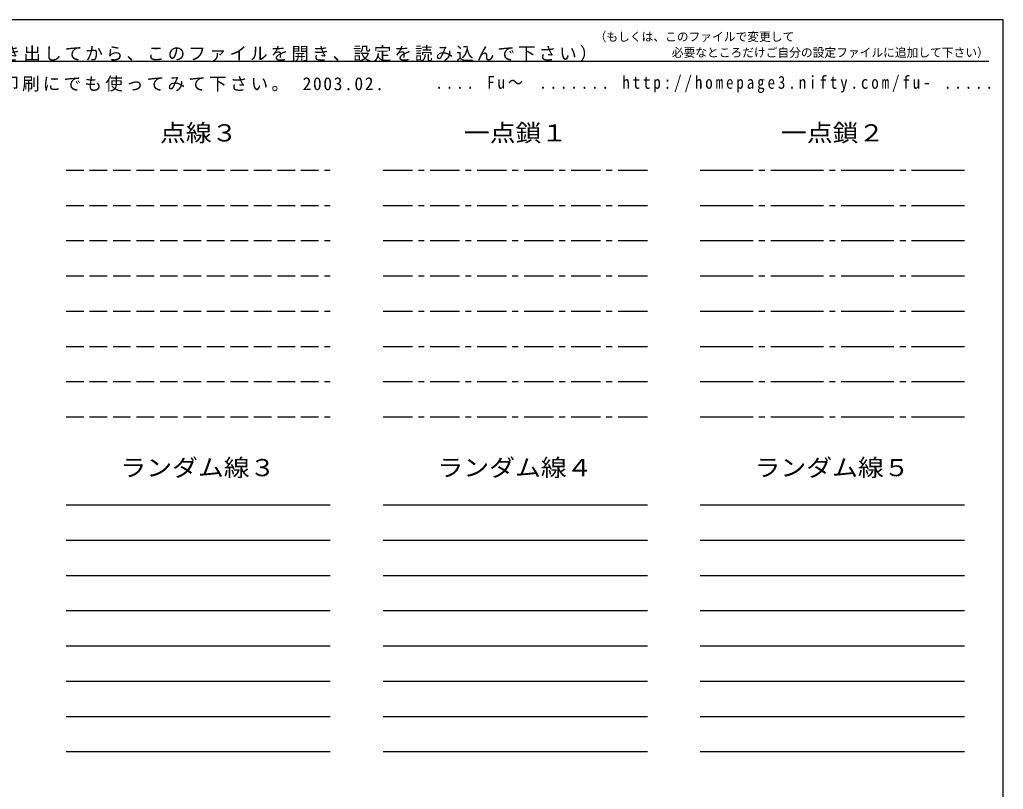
# Model space of a CAD drawing. Units: millimetres, scale not verified. Extents: x -200 to 200, y -138 to 138.
# Drawn here: x 32.6 to 200.1, y 7.1 to 138.1 of the extents above; entities that cross this region are included whole.
import ezdxf
from ezdxf.enums import TextEntityAlignment as Align

# ---------------------------------------------------------------- set-up
doc = ezdxf.new("R2010")
doc.units = ezdxf.units.MM
for name, pattern in [('CHAIN1', [8, 5, -1, 1, -1]), ('CHAIN2', [12, 9, -1, 1, -1]), ('DASHED3', [4, 3, -1])]:
    doc.linetypes.add(name, pattern=pattern)
doc.layers.add('0-0', color=7, linetype='Continuous')
doc.layers.add('0-7', color=134, linetype='Continuous')
doc.styles.add('ＭＳ 明朝', font='')
doc.styles.get('ＭＳ 明朝').set_extended_font_data('MS Mincho')

msp = doc.modelspace()

# ---------------------------------------------------------------- linework, layer by layer
at = {"layer": '0-0', "color": 4, "linetype": 'DASHED3'}
msp.add_line((40.5, 112.5), (85.5, 112.5), dxfattribs=at)
at = {"layer": '0-0', "color": 4, "linetype": 'CHAIN1'}
msp.add_line((94.5, 112.5), (139.5, 112.5), dxfattribs=at)
at = {"layer": '0-0', "color": 4, "linetype": 'CHAIN2'}
msp.add_line((148.5, 112.5), (193.5, 112.5), dxfattribs=at)
at = {"layer": '0-0', "linetype": 'DASHED3'}
msp.add_line((40.5, 106.5), (85.5, 106.5), dxfattribs=at)
at = {"layer": '0-0', "linetype": 'CHAIN1'}
msp.add_line((94.5, 106.5), (139.5, 106.5), dxfattribs=at)
at = {"layer": '0-0', "linetype": 'CHAIN2'}
msp.add_line((148.5, 106.5), (193.5, 106.5), dxfattribs=at)
at = {"layer": '0-0', "color": 3, "linetype": 'DASHED3'}
msp.add_line((40.5, 100.5), (85.5, 100.5), dxfattribs=at)
at = {"layer": '0-0', "color": 3, "linetype": 'CHAIN1'}
msp.add_line((94.5, 100.5), (139.5, 100.5), dxfattribs=at)
at = {"layer": '0-0', "color": 3, "linetype": 'CHAIN2'}
msp.add_line((148.5, 100.5), (193.5, 100.5), dxfattribs=at)
at = {"layer": '0-0', "color": 2, "linetype": 'DASHED3'}
msp.add_line((40.5, 94.5), (85.5, 94.5), dxfattribs=at)
at = {"layer": '0-0', "color": 2, "linetype": 'CHAIN1'}
msp.add_line((94.5, 94.5), (139.5, 94.5), dxfattribs=at)
at = {"layer": '0-0', "color": 2, "linetype": 'CHAIN2'}
msp.add_line((148.5, 94.5), (193.5, 94.5), dxfattribs=at)
at = {"layer": '0-0', "color": 6, "linetype": 'DASHED3'}
msp.add_line((40.5, 88.5), (85.5, 88.5), dxfattribs=at)
at = {"layer": '0-0', "color": 6, "linetype": 'CHAIN1'}
msp.add_line((94.5, 88.5), (139.5, 88.5), dxfattribs=at)
at = {"layer": '0-0', "color": 6, "linetype": 'CHAIN2'}
msp.add_line((148.5, 88.5), (193.5, 88.5), dxfattribs=at)
at = {"layer": '0-0', "color": 5, "linetype": 'DASHED3'}
msp.add_line((40.5, 82.5), (85.5, 82.5), dxfattribs=at)
at = {"layer": '0-0', "color": 5, "linetype": 'CHAIN1'}
msp.add_line((94.5, 82.5), (139.5, 82.5), dxfattribs=at)
at = {"layer": '0-0', "color": 5, "linetype": 'CHAIN2'}
msp.add_line((148.5, 82.5), (193.5, 82.5), dxfattribs=at)
at = {"layer": '0-0', "color": 134, "linetype": 'DASHED3'}
msp.add_line((40.5, 76.5), (85.5, 76.5), dxfattribs=at)
at = {"layer": '0-0', "color": 134, "linetype": 'CHAIN1'}
msp.add_line((94.5, 76.5), (139.5, 76.5), dxfattribs=at)
at = {"layer": '0-0', "color": 134, "linetype": 'CHAIN2'}
msp.add_line((148.5, 76.5), (193.5, 76.5), dxfattribs=at)
at = {"layer": '0-0', "color": 1, "linetype": 'DASHED3'}
msp.add_line((40.5, 70.5), (85.5, 70.5), dxfattribs=at)
at = {"layer": '0-0', "color": 1, "linetype": 'CHAIN1'}
msp.add_line((94.5, 70.5), (139.5, 70.5), dxfattribs=at)
at = {"layer": '0-0', "color": 1, "linetype": 'CHAIN2'}
msp.add_line((148.5, 70.5), (193.5, 70.5), dxfattribs=at)
at = {"layer": '0-0', "color": 4}
for p, q in [((40.5, 55.5), (85.5, 55.5)), ((94.5, 55.5), (139.5, 55.5)), ((148.5, 55.5), (193.5, 55.5))]:
    msp.add_line(p, q, dxfattribs=at)
at = {"layer": '0-0'}
for p, q in [((40.5, 49.5), (85.5, 49.5)), ((94.5, 49.5), (139.5, 49.5)), ((148.5, 49.5), (193.5, 49.5))]:
    msp.add_line(p, q, dxfattribs=at)
at = {"layer": '0-0', "color": 3}
for p, q in [((40.5, 43.5), (85.5, 43.5)), ((94.5, 43.5), (139.5, 43.5)), ((148.5, 43.5), (193.5, 43.5))]:
    msp.add_line(p, q, dxfattribs=at)
at = {"layer": '0-0', "color": 2}
for p, q in [((40.5, 37.5), (85.5, 37.5)), ((94.5, 37.5), (139.5, 37.5)), ((148.5, 37.5), (193.5, 37.5))]:
    msp.add_line(p, q, dxfattribs=at)
at = {"layer": '0-0', "color": 6}
for p, q in [((40.5, 31.5), (85.5, 31.5)), ((94.5, 31.5), (139.5, 31.5)), ((148.5, 31.5), (193.5, 31.5))]:
    msp.add_line(p, q, dxfattribs=at)
at = {"layer": '0-0', "color": 5}
for p, q in [((40.5, 25.5), (85.5, 25.5)), ((94.5, 25.5), (139.5, 25.5)), ((148.5, 25.5), (193.5, 25.5))]:
    msp.add_line(p, q, dxfattribs=at)
at = {"layer": '0-0', "color": 134}
for p, q in [((40.5, 19.5), (85.5, 19.5)), ((94.5, 19.5), (139.5, 19.5)), ((148.5, 19.5), (193.5, 19.5))]:
    msp.add_line(p, q, dxfattribs=at)
at = {"layer": '0-0', "color": 1}
for p, q in [((40.5, 13.5), (85.5, 13.5)), ((94.5, 13.5), (139.5, 13.5)), ((148.5, 13.5), (193.5, 13.5))]:
    msp.add_line(p, q, dxfattribs=at)
at = {"layer": '0-7'}
msp.add_line((200.122, -138.122), (200.122, 138.122), dxfattribs=at)
at = {"layer": '0-7', "color": 6}
msp.add_line((197.657, 130.982), (1.725, 130.982), dxfattribs=at)
at = {"layer": '0-7'}
msp.add_lwpolyline([(200.122, 138.122), (-200.122, 138.122), (-200.122, -138.122)], dxfattribs=at)

# ---------------------------------------------------------------- texts
at = {"layer": '0-0', "style": 'ＭＳ 明朝', "width": 1.1}
for s, p in [('点線３', (56.5, 116.5)), ('一点鎖１', (108.25, 116.5)), ('一点鎖２', (162.25, 116.5)), ('ランダム線３', (49.75, 59.5)), ('ランダム線４', (103.75, 59.5)), ('ランダム線５', (157.75, 59.5))]:
    msp.add_text(s, height=2.933, dxfattribs=at).set_placement(p, align=Align.BOTTOM_LEFT)
at = {"layer": '0-7', "color": 7, "style": 'ＭＳ 明朝'}
for s, p in [('（もしくは、このファイルで変更して', (130.518, 134.038)), ('必要なところだけご自分の設定ファイルに追加して下さい）', (143.657, 131.345))]:
    msp.add_text(s, height=1.466, dxfattribs=at).set_placement(p, align=Align.BOTTOM_LEFT)
at = {"layer": '0-7', "color": 7, "char_height": 2.199, "attachment_point": 7, "style": 'ＭＳ 明朝'}
for s, insert in [('\\T1.17;※初めて使うプリンター、線色や線種や線幅の設定を変えた時（変えた設定を書き出してから、このファイルを開き、設定を読み込んで下さい）', (-96.607, 130.982)), ('\\T1.18;印刷倍率などを変えた時などに、どう印刷されるか？\u3000そんな時の、テスト印刷にでも使ってみて下さい。\\~2003.02.', (-90.875, 125.868)), ('\\T1.39;\\W0.85;....\\~Fu～\\~.......\\~http://homepage3.nifty.com/fu-\\~.....', (103.396, 125.634))]:
    msp.add_mtext(s, dxfattribs=dict(at, insert=insert))

doc.saveas('drawing.dxf')
